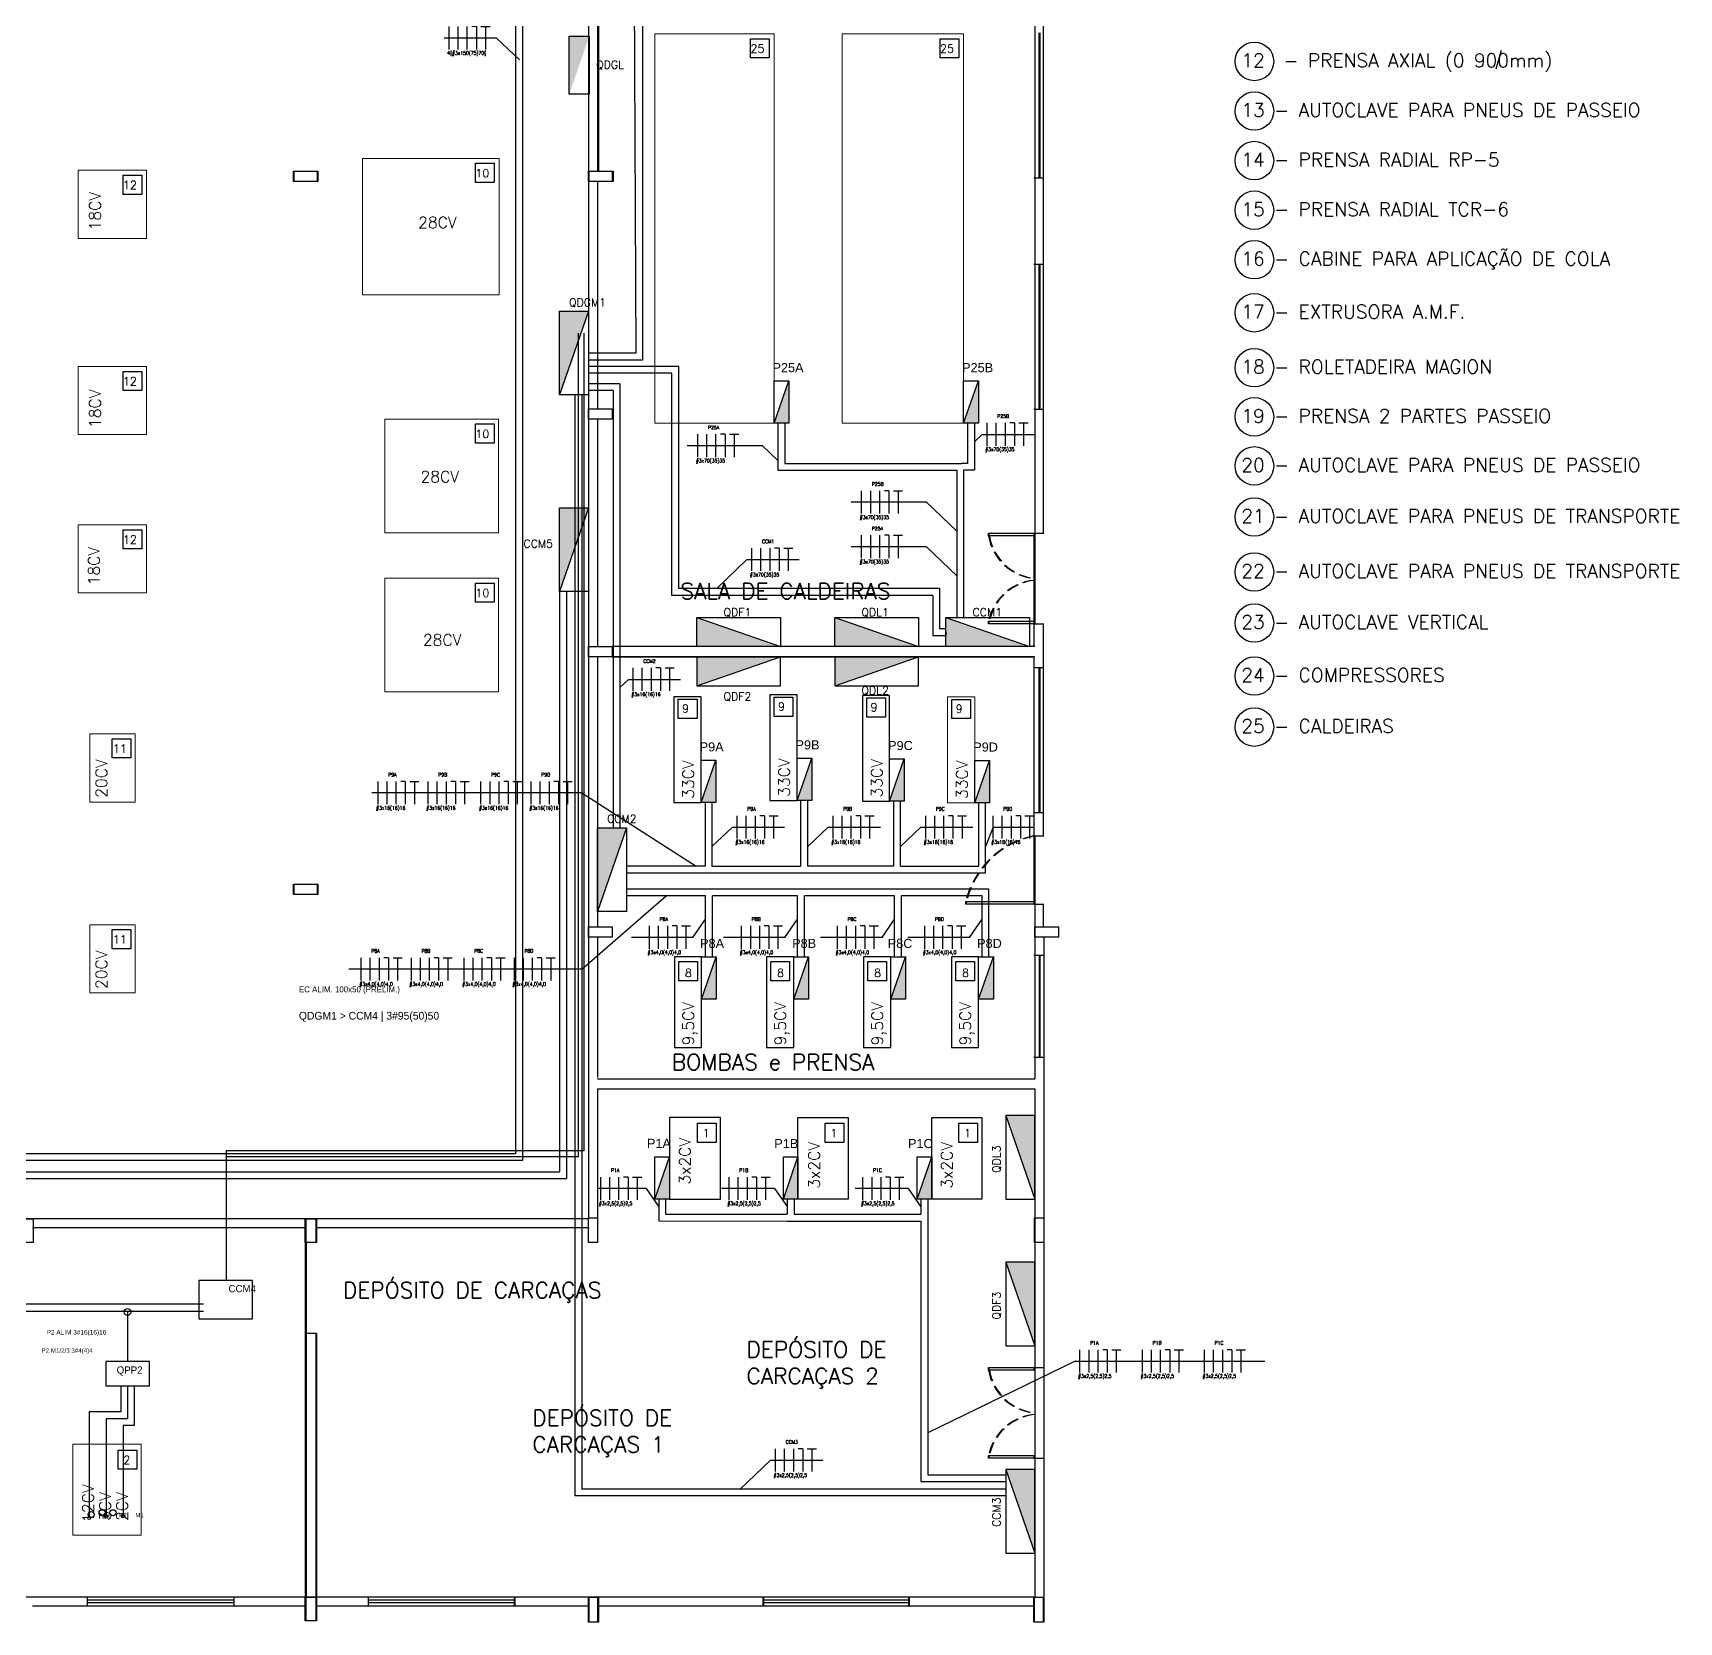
# Model space of a CAD drawing. Extents: x 88 to 641, y -96 to 322.
# Drawn here: x 255.75 to 291.96, y 140.75 to 175.71 of the extents above; entities that cross this region are included whole.
import ezdxf

# ---------------------------------------------------------------- set-up
doc = ezdxf.new("R2010")
doc.units = 0
doc.header["$MEASUREMENT"] = 0
doc.linetypes.add('DASHED2', pattern=[0.375, 0.25, -0.125])
for name, color, linetype in [('_ARQ', 5, 'Continuous'), ('_ARQ-TEXTO', 4, 'Continuous'), ('_ELT-ELETROCALHAS', 1, 'Continuous'), ('_ELT-MAQUINAS-TEXTO', 4, 'Continuous'), ('_ELT-MÁQUINAS', 3, 'Continuous'), ('_ELT-PONTO', 2, 'Continuous'), ('_ELT-PONTO-TEXTO', 4, 'Continuous'), ('_ELT_ELETRODUTOS', 6, 'Continuous'), ('ELET_FIAÇÃO', 1, 'Continuous')]:
    doc.layers.add(name, color=color, linetype=linetype)
doc.styles.add('ARIAL', font='arial.ttf')
doc.styles.add('textstyle3', font='romans')
doc.styles.add('textstyle4', font='arial.ttf')
doc.styles.add('textstyle6', font='Standard')
doc.styles.add('textstyle7', font='romans__.ttf')

# ---------------------------------------------------------------- blocks, each defined once
blk = doc.blocks.new('FIACAO_LAMP_ELETRO_3FNT')
at = {"layer": 'ELET_FIAÇÃO', "color": 4, "linetype": 'Continuous'}
for p, q in [((0, -0.25), (0, 0.25)), ((0.2, -0.25), (0.2, 0.25)), ((0.4, -0.25), (0.4, 0.25)), ((0.6, 0.25), (0.5, 0.25)), ((0.6, 0.25), (0.6, -0.25)), ((0.7, 0.25), (0.9, 0.25)), ((0.8, 0.25), (0.8, -0.25))]:
    blk.add_line(p, q, dxfattribs=at)
at = {"layer": 'ELET_FIAÇÃO', "color": 4, "linetype": 'Continuous', "style": 'textstyle4'}
for tag, p in [('C', (0.224, 0.36)), ('B', (-0.043, -0.37))]:
    blk.add_attdef(tag, p, '', height=0.08, dxfattribs=at)

msp = doc.modelspace()

# ---------------------------------------------------------------- hatches: boundary and pattern name
at = {"layer": '_ELT-PONTO', "linetype": 'Continuous', "transparency": 33554687}
for points in [[(267.546, 174.361), (267.986, 175.634), (267.546, 175.634)], [(267.332, 167.742), (267.968, 169.583), (267.332, 169.583)], [(267.332, 163.422), (267.968, 165.262), (267.332, 165.262)], [(272.193, 162.21), (270.352, 162.847), (270.352, 162.21)], [(275.226, 162.21), (273.386, 162.847), (273.386, 162.21)], [(277.672, 162.21), (275.832, 162.847), (275.832, 162.21)], [(270.352, 161.981), (270.352, 161.344), (272.193, 161.981)], [(273.386, 161.981), (273.386, 161.344), (275.226, 161.981)], [(268.168, 156.382), (268.805, 158.222), (268.168, 158.222)], [(277.786, 151.889), (277.15, 151.889), (277.786, 150.048)], [(277.786, 148.662), (277.15, 148.662), (277.786, 146.822)], [(277.786, 144.099), (277.15, 144.099), (277.786, 142.259)]]:
    msp.add_hatch(color=256, dxfattribs=at).paths.add_polyline_path(points, flags=0)
at = {"layer": '_ELT-PONTO', "linetype": 'Continuous'}
h = msp.add_hatch(color=256, dxfattribs=at)
h.dxf.hatch_style = 1
h.paths.add_polyline_path([(272.374, 168.051), (272.052, 167.119), (272.374, 167.119)])
h = msp.add_hatch(color=256, dxfattribs=at)
h.dxf.hatch_style = 1
h.paths.add_polyline_path([(276.545, 168.051), (276.222, 167.119), (276.545, 167.119)])
h = msp.add_hatch(color=256, dxfattribs=at)
h.dxf.hatch_style = 1
h.paths.add_polyline_path([(270.771, 159.708), (270.449, 158.776), (270.771, 158.776)])
h = msp.add_hatch(color=256, dxfattribs=at)
h.dxf.hatch_style = 1
h.paths.add_polyline_path([(272.88, 159.751), (272.558, 158.819), (272.88, 158.819)])
h = msp.add_hatch(color=256, dxfattribs=at)
h.dxf.hatch_style = 1
h.paths.add_polyline_path([(274.917, 159.737), (274.594, 158.805), (274.917, 158.805)])
h = msp.add_hatch(color=256, dxfattribs=at)
h.dxf.hatch_style = 1
h.paths.add_polyline_path([(276.79, 159.704), (276.467, 158.772), (276.79, 158.772)])
h = msp.add_hatch(color=256, dxfattribs=at)
h.dxf.hatch_style = 1
h.paths.add_polyline_path([(270.781, 155.384), (270.458, 154.452), (270.781, 154.452)])
h = msp.add_hatch(color=256, dxfattribs=at)
h.dxf.hatch_style = 1
h.paths.add_polyline_path([(272.806, 155.384), (272.484, 154.452), (272.806, 154.452)])
h = msp.add_hatch(color=256, dxfattribs=at)
h.dxf.hatch_style = 1
h.paths.add_polyline_path([(274.941, 155.384), (274.618, 154.452), (274.941, 154.452)])
h = msp.add_hatch(color=256, dxfattribs=at)
h.dxf.hatch_style = 1
h.paths.add_polyline_path([(276.875, 155.384), (276.552, 154.452), (276.875, 154.452)])
h = msp.add_hatch(color=256, dxfattribs=at)
h.dxf.hatch_style = 1
h.paths.add_polyline_path([(269.754, 150.984), (269.431, 150.052), (269.754, 150.052)])
h = msp.add_hatch(color=256, dxfattribs=at)
h.dxf.hatch_style = 1
h.paths.add_polyline_path([(272.578, 150.98), (272.256, 150.048), (272.578, 150.048)])
h = msp.add_hatch(color=256, dxfattribs=at)
h.dxf.hatch_style = 1
h.paths.add_polyline_path([(275.519, 150.98), (275.197, 150.048), (275.519, 150.048)])

# ---------------------------------------------------------------- linework, layer by layer
at = {"layer": '_ARQ'}
for p, q in [((277.968, 188.327), (277.968, 164.704)), ((267.968, 188.127), (267.968, 149.641)), ((277.786, 178.127), (277.786, 164.704)), ((268.168, 177.668), (268.168, 172.668)), ((268.186, 177.668), (268.186, 172.668)), ((277.884, 172.509), (277.884, 175.707)), ((277.902, 172.509), (277.902, 175.707)), ((268.168, 172.439), (268.168, 167.439)), ((277.968, 172.509), (277.768, 172.509)), ((277.986, 172.509), (277.786, 172.509)), ((277.768, 170.62), (277.968, 170.62)), ((277.786, 170.62), (277.986, 170.62)), ((277.884, 167.42), (277.884, 170.617)), ((277.902, 167.42), (277.902, 170.617)), ((277.968, 167.42), (277.768, 167.42)), ((277.986, 167.42), (277.786, 167.42)), ((268.168, 167.21), (268.168, 162.21)), ((277.768, 164.704), (277.968, 164.704)), ((277.786, 164.704), (277.986, 164.704)), ((275.832, 162.528), (275.832, 162.603)), ((277.768, 162.704), (277.968, 162.704)), ((277.768, 162.704), (277.768, 162.21)), ((277.786, 162.704), (277.986, 162.704)), ((277.968, 162.704), (277.968, 158.04)), ((275.832, 162.528), (275.832, 162.453)), ((268.168, 161.981), (268.168, 156.04)), ((277.768, 162.21), (268.493, 162.21)), ((268.493, 161.981), (277.768, 161.981)), ((277.786, 162.21), (268.511, 162.21)), ((277.786, 161.981), (268.511, 161.981)), ((277.766, 161.75), (277.968, 161.75)), ((277.784, 161.75), (277.986, 161.75)), ((277.884, 158.55), (277.884, 161.747)), ((277.902, 158.55), (277.902, 161.747)), ((277.968, 158.55), (277.766, 158.55)), ((277.986, 158.55), (277.784, 158.55)), ((277.786, 156.54), (277.786, 152.698)), ((277.968, 156.54), (277.968, 156.04)), ((277.986, 155.811), (277.986, 141.093)), ((277.768, 155.419), (277.971, 155.419)), ((277.786, 155.419), (277.989, 155.419)), ((277.887, 153.165), (277.887, 155.416)), ((277.905, 153.165), (277.905, 155.416)), ((277.971, 153.165), (277.768, 153.165)), ((277.989, 153.165), (277.786, 153.165)), ((268.168, 152.698), (277.768, 152.698)), ((268.168, 152.475), (277.768, 152.475)), ((268.186, 152.698), (277.786, 152.698)), ((268.186, 152.475), (277.786, 152.475)), ((277.786, 152.475), (277.786, 141.293)), ((267.966, 149.618), (224.593, 149.618)), ((267.984, 149.618), (224.611, 149.618)), ((261.739, 149.418), (255.739, 149.418)), ((261.757, 149.418), (255.757, 149.418)), ((267.968, 149.418), (261.968, 149.418)), ((267.986, 149.418), (261.986, 149.418)), ((277.768, 146.349), (277.968, 146.349)), ((277.786, 146.349), (277.986, 146.349)), ((277.768, 144.349), (277.968, 144.349)), ((277.786, 144.349), (277.986, 144.349)), ((277.768, 141.293), (224.593, 141.293)), ((277.786, 141.293), (224.611, 141.293)), ((256.951, 141.093), (256.951, 141.296)), ((256.951, 141.231), (260.148, 141.231)), ((256.969, 141.231), (260.166, 141.231)), ((260.169, 141.296), (260.169, 141.093)), ((263.132, 141.093), (263.132, 141.296)), ((263.132, 141.231), (266.329, 141.231)), ((263.15, 141.231), (266.347, 141.231)), ((266.332, 141.296), (266.332, 141.093)), ((266.35, 141.296), (266.35, 141.093)), ((271.809, 141.093), (271.809, 141.296)), ((271.809, 141.231), (275.006, 141.231)), ((271.827, 141.093), (271.827, 141.296)), ((271.827, 141.231), (275.024, 141.231)), ((275.009, 141.296), (275.009, 141.093)), ((275.027, 141.296), (275.027, 141.093)), ((261.739, 141.093), (255.739, 141.093)), ((261.757, 141.093), (255.757, 141.093)), ((256.951, 141.178), (260.148, 141.178)), ((256.969, 141.178), (260.166, 141.178)), ((267.966, 141.093), (261.968, 141.093)), ((267.984, 141.093), (261.986, 141.093)), ((263.132, 141.178), (266.329, 141.178)), ((263.15, 141.178), (266.347, 141.178)), ((277.766, 141.093), (268.168, 141.093)), ((277.784, 141.093), (268.186, 141.093)), ((271.809, 141.178), (275.006, 141.178)), ((271.827, 141.178), (275.024, 141.178))]:
    msp.add_line(p, q, dxfattribs=at)
at = {"layer": '_ARQ', "linetype": 'Continuous'}
for p, q in [((277.768, 164.704), (277.768, 162.704)), ((277.786, 164.704), (277.786, 162.704)), ((277.768, 161.981), (277.768, 158.04)), ((277.768, 158.04), (277.968, 158.04)), ((277.768, 158.04), (277.768, 156.6)), ((277.786, 158.04), (277.786, 156.6)), ((277.786, 158.04), (277.986, 158.04)), ((277.768, 156.54), (277.968, 156.54)), ((277.786, 156.54), (277.986, 156.54)), ((268.168, 155.811), (268.168, 152.726)), ((268.168, 152.475), (268.168, 149.641)), ((261.739, 149.093), (261.739, 141.293)), ((261.757, 149.093), (261.757, 141.293)), ((261.968, 147.093), (261.739, 147.093)), ((261.986, 147.093), (261.757, 147.093)), ((261.968, 147.093), (261.968, 141.293)), ((261.986, 147.093), (261.986, 141.293))]:
    msp.add_line(p, q, dxfattribs=at)
at = {"layer": '_ARQ'}
for points in [[(261.477, 172.668), (262.001, 172.668), (262.001, 172.439), (261.477, 172.439)], [(261.495, 172.668), (262.019, 172.668), (262.019, 172.439), (261.495, 172.439)], [(267.968, 172.668), (268.493, 172.668), (268.493, 172.439), (267.968, 172.439)], [(267.986, 172.668), (268.511, 172.668), (268.511, 172.439), (267.986, 172.439)], [(267.968, 167.439), (268.493, 167.439), (268.493, 167.21), (267.968, 167.21)], [(267.968, 162.21), (268.493, 162.21), (268.493, 161.981), (267.968, 161.981)], [(261.477, 156.981), (262.001, 156.981), (262.001, 156.752), (261.477, 156.752)], [(261.495, 156.981), (262.019, 156.981), (262.019, 156.752), (261.495, 156.752)], [(267.968, 156.04), (268.493, 156.04), (268.493, 155.811), (267.968, 155.811)], [(277.786, 156.04), (278.311, 156.04), (278.311, 155.811), (277.786, 155.811)], [(255.757, 149.618), (255.757, 149.093), (255.528, 149.093), (255.528, 149.618)], [(261.968, 149.618), (261.968, 149.093), (261.739, 149.093), (261.739, 149.618)], [(261.986, 149.618), (261.986, 149.093), (261.757, 149.093), (261.757, 149.618)], [(261.968, 141.293), (261.968, 140.769), (261.739, 140.769), (261.739, 141.293)], [(261.986, 141.293), (261.986, 140.769), (261.757, 140.769), (261.757, 141.293)]]:
    msp.add_lwpolyline(points, close=True, dxfattribs=at)
at = {"layer": '_ARQ', "linetype": 'Continuous'}
for points in [[(277.768, 164.644), (276.768, 164.644), (276.768, 164.704), (277.768, 164.704)], [(277.786, 164.644), (276.786, 164.644), (276.786, 164.704), (277.786, 164.704)], [(277.768, 162.704), (276.768, 162.704), (276.768, 162.764), (277.768, 162.764)], [(277.786, 162.704), (276.786, 162.704), (276.786, 162.764), (277.786, 162.764)], [(277.768, 156.54), (276.268, 156.54), (276.268, 156.6), (277.768, 156.6)], [(277.786, 156.54), (276.286, 156.54), (276.286, 156.6), (277.786, 156.6)], [(268.168, 149.093), (267.966, 149.093), (267.966, 149.641), (268.168, 149.641)], [(277.986, 149.093), (277.784, 149.093), (277.784, 149.641), (277.986, 149.641)], [(277.768, 146.289), (276.768, 146.289), (276.768, 146.349), (277.768, 146.349)], [(277.786, 146.289), (276.786, 146.289), (276.786, 146.349), (277.786, 146.349)], [(277.768, 144.349), (276.768, 144.349), (276.768, 144.409), (277.768, 144.409)], [(277.786, 144.349), (276.786, 144.349), (276.786, 144.409), (277.786, 144.409)], [(268.168, 140.745), (267.966, 140.745), (267.966, 141.293), (268.168, 141.293)], [(268.186, 140.745), (267.984, 140.745), (267.984, 141.293), (268.186, 141.293)], [(277.968, 140.745), (277.766, 140.745), (277.766, 141.293), (277.968, 141.293)], [(277.986, 140.745), (277.784, 140.745), (277.784, 141.293), (277.986, 141.293)]]:
    msp.add_lwpolyline(points, close=True, dxfattribs=at)
at = {"layer": '_ARQ', "linetype": 'DASHED2'}
for centre, radius, start, end in [((277.889, 164.834), 1.136, 189.6213, 263.9217), ((277.907, 164.834), 1.136, 189.6213, 263.9217), ((277.881, 162.534), 1.136, 96.0783, 170.3787), ((277.899, 162.534), 1.136, 96.0783, 170.3787), ((278.142, 156.15), 1.927, 101.1833, 166.4784), ((278.16, 156.15), 1.927, 101.1833, 166.4784), ((277.889, 146.479), 1.136, 189.6213, 263.9217), ((277.907, 146.479), 1.136, 189.6213, 263.9217), ((277.881, 144.179), 1.136, 96.0783, 170.3787), ((277.899, 144.179), 1.136, 96.0783, 170.3787)]:
    msp.add_arc(centre, radius, start, end, dxfattribs=at)
at = {"layer": '_ARQ-TEXTO'}
msp.add_line((287.936, 174.921), (288.052, 175.328), dxfattribs=at)
for centre in [(282.618, 175.081), (282.618, 173.99), (282.618, 172.899), (282.618, 171.808), (282.618, 170.718), (282.618, 169.551), (282.618, 168.342), (282.618, 167.262), (282.618, 166.182), (282.618, 165.058), (282.618, 163.849), (282.618, 162.726), (282.618, 161.559), (282.618, 160.436)]:
    msp.add_circle(centre, 0.424, dxfattribs=at)
at = {"layer": '_ELT-ELETROCALHAS', "color": 254, "true_color": 0xfeeab9}
for p, q in [((268.51, 167.839), (268.51, 158.222)), ((268.66, 167.989), (268.66, 158.222)), ((248.108, 150.654), (267.332, 150.654)), ((248.258, 150.504), (267.482, 150.504)), ((277.15, 143.52), (267.67, 143.52)), ((277.15, 143.67), (267.82, 143.67))]:
    msp.add_line(p, q, dxfattribs=at)
at = {"layer": '_ELT-ELETROCALHAS', "color": 116, "true_color": 0x136734}
for points in [[(268.805, 181.43), (269.16, 181.43), (269.16, 168.51), (267.968, 168.51)], [(268.168, 181.355), (266.367, 181.355), (266.367, 151.048), (248.653, 151.048), (248.653, 150.254)], [(268.168, 181.205), (266.517, 181.205), (266.517, 150.898), (248.803, 150.898), (248.803, 150.254)], [(268.805, 181.28), (268.952, 181.28), (269.01, 168.66), (267.968, 168.66)]]:
    msp.add_lwpolyline(points, dxfattribs=at)
at = {"layer": '_ELT-ELETROCALHAS', "color": 254, "true_color": 0xfeeab9}
for points in [[(269.954, 167.742), (269.954, 168.372), (267.968, 168.372)], [(269.804, 168.151), (269.804, 168.222), (267.968, 168.222)], [(275.543, 163.334), (269.804, 163.334), (269.804, 168.151)], [(267.67, 167.742), (267.67, 143.52)], [(267.82, 167.742), (267.82, 143.67)], [(268.66, 167.989), (267.968, 167.989)], [(268.51, 167.839), (267.968, 167.839)], [(275.693, 163.484), (269.954, 163.484), (269.954, 167.742)], [(267.332, 163.422), (267.332, 150.654)], [(267.482, 163.422), (267.482, 150.504)], [(275.543, 163.334), (275.543, 162.453), (275.832, 162.453)], [(275.693, 163.484), (275.693, 162.603), (275.832, 162.603)]]:
    msp.add_lwpolyline(points, dxfattribs=at)
at = {"layer": '_ELT-ELETROCALHAS', "color": 32, "true_color": 0xcd6928}
for points in [[(272.138, 167.119), (272.138, 166.088), (276.072, 166.088), (276.072, 162.847)], [(272.288, 167.119), (272.288, 166.238), (276.177, 166.238)], [(276.309, 167.119), (276.309, 166.238), (276.177, 166.238)], [(276.459, 167.119), (276.459, 166.088), (276.222, 166.088)], [(276.222, 166.088), (276.222, 162.847)], [(270.535, 158.776), (270.535, 157.377), (268.805, 157.377)], [(268.805, 157.227), (276.703, 157.227), (276.703, 158.772)], [(270.685, 157.377), (272.644, 157.377), (272.644, 158.819)], [(270.685, 158.776), (270.685, 157.377)], [(272.794, 157.377), (272.794, 158.819)], [(274.681, 158.805), (274.681, 157.377), (272.794, 157.377)], [(274.831, 157.377), (274.831, 158.805)], [(274.831, 157.377), (276.553, 157.377), (276.553, 158.772)], [(270.695, 156.871), (268.805, 156.871)], [(272.72, 156.871), (272.72, 156.871), (270.695, 156.871)], [(274.854, 156.871), (272.72, 156.871)], [(276.778, 155.384), (276.778, 156.871), (274.854, 156.871)], [(270.545, 155.384), (270.545, 156.721), (268.805, 156.721)], [(270.695, 155.384), (270.695, 156.721)], [(272.57, 155.384), (272.57, 156.721), (270.695, 156.721)], [(272.72, 155.384), (272.72, 156.721)], [(274.704, 155.384), (274.704, 156.721), (272.72, 156.721)], [(274.854, 155.384), (274.854, 156.721)], [(276.628, 155.384), (276.628, 156.721), (274.854, 156.721)], [(269.517, 150.052), (269.517, 149.572), (272.342, 149.568)], [(269.667, 150.052), (269.667, 149.722), (272.342, 149.722)], [(272.342, 150.048), (272.342, 149.722)], [(272.492, 150.048), (272.492, 149.718), (275.283, 149.718)], [(275.283, 150.048), (275.283, 149.718)], [(275.283, 150.048), (275.283, 149.718)], [(275.433, 150.048), (275.433, 143.987), (277.15, 143.987)], [(272.342, 149.568), (275.283, 149.568)], [(275.283, 149.568), (275.283, 143.837), (277.15, 143.837)]]:
    msp.add_lwpolyline(points, dxfattribs=at)
at = {"layer": '_ELT-ELETROCALHAS'}
for points in [[(259.5, 147.74), (258.95, 147.74), (231.95, 147.74)], [(259.5, 147.58), (258.95, 147.58), (231.95, 147.58)]]:
    msp.add_lwpolyline(points, dxfattribs=at)
at = {"layer": '_ELT-MAQUINAS-TEXTO'}
for points in [[(271.535, 175.581), (271.947, 175.581), (271.947, 175.158), (271.535, 175.158)], [(275.705, 175.581), (276.118, 175.581), (276.118, 175.158), (275.705, 175.158)], [(265.484, 172.84), (265.896, 172.84), (265.896, 172.417), (265.484, 172.417)], [(257.73, 172.578), (258.143, 172.578), (258.143, 172.156), (257.73, 172.156)], [(257.73, 168.262), (258.143, 168.262), (258.143, 167.839), (257.73, 167.839)], [(265.484, 167.105), (265.896, 167.105), (265.896, 166.682), (265.484, 166.682)], [(257.73, 164.778), (258.143, 164.778), (258.143, 164.356), (257.73, 164.356)], [(265.484, 163.605), (265.896, 163.605), (265.896, 163.182), (265.484, 163.182)], [(269.944, 161.047), (270.357, 161.047), (270.357, 160.625), (269.944, 160.625)], [(272.053, 161.091), (272.466, 161.091), (272.466, 160.668), (272.053, 160.668)], [(274.089, 161.076), (274.502, 161.076), (274.502, 160.654), (274.089, 160.654)], [(275.962, 161.043), (276.375, 161.043), (276.375, 160.621), (275.962, 160.621)], [(257.491, 160.18), (257.903, 160.18), (257.903, 159.757), (257.491, 159.757)], [(257.491, 155.98), (257.903, 155.98), (257.903, 155.557), (257.491, 155.557)], [(269.955, 155.276), (270.367, 155.276), (270.367, 154.853), (269.955, 154.853)], [(271.98, 155.276), (272.393, 155.276), (272.393, 154.853), (271.98, 154.853)], [(274.114, 155.276), (274.527, 155.276), (274.527, 154.853), (274.114, 154.853)], [(276.049, 155.276), (276.461, 155.276), (276.461, 154.853), (276.049, 154.853)], [(270.365, 151.72), (270.778, 151.72), (270.778, 151.297), (270.365, 151.297)], [(273.173, 151.72), (273.586, 151.72), (273.586, 151.297), (273.173, 151.297)], [(276.114, 151.72), (276.527, 151.72), (276.527, 151.297), (276.114, 151.297)], [(257.622, 144.531), (258.034, 144.531), (258.034, 144.108), (257.622, 144.108)]]:
    msp.add_lwpolyline(points, close=True, dxfattribs=at)
at = {"layer": '_ELT-MÁQUINAS', "color": 4, "lineweight": 0}
for points in [[(269.43, 175.689), (272.052, 175.689), (272.052, 167.119), (269.43, 167.119)], [(273.553, 175.689), (276.222, 175.689), (276.222, 167.119), (273.553, 167.119)], [(263.001, 169.948), (266.001, 169.948), (266.001, 172.948), (263.001, 172.948)], [(256.747, 171.187), (258.247, 171.187), (258.247, 172.687), (256.747, 172.687)], [(256.747, 166.87), (258.247, 166.87), (258.247, 168.37), (256.747, 168.37)], [(263.488, 164.713), (265.988, 164.713), (265.988, 167.213), (263.488, 167.213)], [(256.747, 163.387), (258.247, 163.387), (258.247, 164.887), (256.747, 164.887)], [(263.488, 161.213), (265.988, 161.213), (265.988, 163.713), (263.488, 163.713)], [(275.867, 158.772), (276.467, 158.772), (276.467, 161.098), (275.867, 161.098)], [(256.997, 158.787), (257.997, 158.787), (257.997, 160.287), (256.997, 160.287)], [(256.997, 154.587), (257.997, 154.587), (257.997, 156.087), (256.997, 156.087)], [(256.627, 142.659), (258.127, 142.659), (258.127, 144.659), (256.627, 144.659)]]:
    msp.add_lwpolyline(points, close=True, dxfattribs=at)
at = {"layer": '_ELT-MÁQUINAS', "color": 4}
for points in [[(271.958, 158.819), (272.558, 158.819), (272.558, 161.146), (271.958, 161.146)], [(269.849, 158.776), (270.449, 158.776), (270.449, 161.102), (269.849, 161.102)], [(273.994, 158.805), (274.594, 158.805), (274.594, 161.131), (273.994, 161.131)], [(269.858, 153.384), (270.458, 153.384), (270.458, 155.384), (269.858, 155.384)], [(271.884, 153.384), (272.484, 153.384), (272.484, 155.384), (271.884, 155.384)], [(274.018, 153.384), (274.618, 153.384), (274.618, 155.384), (274.018, 155.384)], [(275.952, 153.384), (276.552, 153.384), (276.552, 155.384), (275.952, 155.384)], [(269.754, 150.052), (270.871, 150.052), (270.871, 151.848), (269.754, 151.848)], [(272.578, 151.848), (273.678, 151.848), (273.678, 150.048), (272.578, 150.048)], [(275.519, 151.848), (276.619, 151.848), (276.619, 150.048), (275.519, 150.048)]]:
    msp.add_lwpolyline(points, close=True, dxfattribs=at)
at = {"layer": '_ELT-PONTO', "linetype": 'Continuous'}
for p, q in [((267.968, 169.583), (267.332, 167.742)), ((272.052, 167.119), (272.374, 168.051)), ((276.222, 167.119), (276.545, 168.051)), ((267.968, 165.262), (267.332, 163.422)), ((270.352, 162.847), (272.193, 162.21)), ((273.386, 162.847), (275.226, 162.21)), ((275.832, 162.847), (277.672, 162.21)), ((270.352, 161.344), (272.193, 161.981)), ((273.386, 161.344), (275.226, 161.981)), ((270.449, 158.776), (270.771, 159.708)), ((272.558, 158.819), (272.88, 159.751)), ((274.594, 158.805), (274.917, 159.737)), ((276.467, 158.772), (276.79, 159.704)), ((268.805, 158.222), (268.168, 156.382)), ((270.458, 154.452), (270.781, 155.384)), ((272.484, 154.452), (272.806, 155.384)), ((274.618, 154.452), (274.941, 155.384)), ((276.552, 154.452), (276.875, 155.384)), ((277.15, 151.889), (277.786, 150.048)), ((269.431, 150.052), (269.754, 150.984)), ((272.256, 150.048), (272.578, 150.98)), ((275.197, 150.048), (275.519, 150.98)), ((277.15, 148.662), (277.786, 146.822)), ((277.15, 144.099), (277.786, 142.259))]:
    msp.add_line(p, q, dxfattribs=at)
for points in [[(267.546, 175.634), (267.986, 175.634), (267.986, 174.361), (267.546, 174.361)], [(267.332, 169.583), (267.968, 169.583), (267.968, 167.742), (267.332, 167.742)], [(272.374, 167.119), (272.052, 167.119), (272.052, 168.051), (272.374, 168.051)], [(276.545, 167.119), (276.222, 167.119), (276.222, 168.051), (276.545, 168.051)], [(267.332, 165.262), (267.968, 165.262), (267.968, 163.422), (267.332, 163.422)], [(270.352, 162.21), (270.352, 162.847), (272.193, 162.847), (272.193, 162.21)], [(273.386, 162.21), (273.386, 162.847), (275.226, 162.847), (275.226, 162.21)], [(275.832, 162.21), (275.832, 162.847), (277.672, 162.847), (277.672, 162.21)], [(270.352, 161.981), (270.352, 161.344), (272.193, 161.344), (272.193, 161.981)], [(273.386, 161.981), (273.386, 161.344), (275.226, 161.344), (275.226, 161.981)], [(270.771, 158.776), (270.449, 158.776), (270.449, 159.708), (270.771, 159.708)], [(272.88, 158.819), (272.558, 158.819), (272.558, 159.751), (272.88, 159.751)], [(274.917, 158.805), (274.594, 158.805), (274.594, 159.737), (274.917, 159.737)], [(276.79, 158.772), (276.467, 158.772), (276.467, 159.704), (276.79, 159.704)], [(268.168, 158.222), (268.805, 158.222), (268.805, 156.382), (268.168, 156.382)], [(270.781, 154.452), (270.458, 154.452), (270.458, 155.384), (270.781, 155.384)], [(272.806, 154.452), (272.484, 154.452), (272.484, 155.384), (272.806, 155.384)], [(274.941, 154.452), (274.618, 154.452), (274.618, 155.384), (274.941, 155.384)], [(276.875, 154.452), (276.552, 154.452), (276.552, 155.384), (276.875, 155.384)], [(277.786, 151.889), (277.15, 151.889), (277.15, 150.048), (277.786, 150.048)], [(269.754, 150.052), (269.431, 150.052), (269.431, 150.984), (269.754, 150.984)], [(272.578, 150.048), (272.256, 150.048), (272.256, 150.98), (272.578, 150.98)], [(275.519, 150.048), (275.197, 150.048), (275.197, 150.98), (275.519, 150.98)], [(277.786, 148.662), (277.15, 148.662), (277.15, 146.822), (277.786, 146.822)], [(277.786, 144.099), (277.15, 144.099), (277.15, 142.259), (277.786, 142.259)]]:
    msp.add_lwpolyline(points, close=True, dxfattribs=at)
at = {"layer": '_ELT-PONTO'}
for points in [[(259.4, 147.42), (260.58, 147.42), (260.58, 148.26), (259.4, 148.26)], [(257.35, 145.94), (258.31, 145.94), (258.31, 146.48), (257.35, 146.48)]]:
    msp.add_lwpolyline(points, close=True, dxfattribs=at)
for centre, radius in [((256.987, 143.035), 0.034), ((257.03, 143.11), 0.067), ((257.27, 143.15), 0.067), ((257.36, 143.076), 0.034), ((257.51, 143.15), 0.067), ((257.734, 143.076), 0.034)]:
    msp.add_circle(centre, radius, dxfattribs=at)
at = {"layer": '_ELT_ELETRODUTOS'}
msp.add_line((257.83, 147.58), (257.83, 146.48), dxfattribs=at)
for points in [[(267.74, 169.1), (267.74, 168), (267.74, 150.98), (260, 150.98), (260, 148.26)], [(267.87, 169.1), (267.87, 168), (267.87, 151.11), (260, 151.11), (260, 148.26)]]:
    msp.add_lwpolyline(points, dxfattribs=at)
msp.add_circle((257.83, 147.57), 0.075, dxfattribs=at)
at = {"layer": 'ELET_FIAÇÃO', "color": 7, "linetype": 'Continuous'}
for points in [[(265.944, 175.596), (264.797, 175.596)], [(265.944, 175.596), (266.45, 175.113)], [(271.799, 166.627), (270.142, 166.627)], [(271.799, 166.627), (272.138, 166.303)], [(276.632, 166.876), (276.459, 166.71)], [(276.632, 166.876), (277.779, 166.876)], [(275.405, 165.383), (273.748, 165.383)], [(275.405, 165.383), (276.072, 164.745)], [(275.405, 164.405), (273.748, 164.405)], [(275.405, 164.405), (276.072, 163.767)], [(271.456, 164.121), (270.789, 163.484)], [(271.456, 164.121), (272.604, 164.121)], [(268.846, 161.486), (268.66, 161.307)], [(268.846, 161.486), (269.994, 161.486)], [(267.82, 158.988), (263.201, 158.988)], [(267.82, 158.988), (270.335, 157.377)], [(271.134, 158.236), (270.685, 157.807)], [(271.134, 158.236), (272.281, 158.236)], [(273.243, 158.236), (272.794, 157.807)], [(273.243, 158.236), (274.391, 158.236)], [(275.28, 158.236), (274.831, 157.807)], [(275.28, 158.236), (276.427, 158.236)], [(276.871, 158.236), (276.703, 157.807)], [(276.871, 158.236), (277.768, 158.236)], [(267.82, 155.111), (269.675, 156.721)], [(270.266, 155.81), (270.545, 156.212)], [(272.292, 155.81), (272.57, 156.212)], [(274.426, 155.81), (274.704, 156.212)], [(276.35, 155.81), (276.628, 156.212)], [(270.266, 155.81), (268.913, 155.81)], [(272.292, 155.81), (270.939, 155.81)], [(274.426, 155.81), (273.073, 155.81)], [(276.35, 155.81), (274.997, 155.81)], [(267.82, 155.111), (262.696, 155.111)], [(269.239, 150.285), (268.196, 150.285)], [(269.239, 150.285), (269.517, 149.883)], [(272.064, 150.287), (270.898, 150.287)], [(272.064, 150.287), (272.342, 149.885)], [(275.005, 150.285), (273.839, 150.285)], [(275.005, 150.285), (275.283, 149.883)], [(278.673, 146.488), (275.433, 144.911)], [(278.673, 146.488), (282.846, 146.488)], [(271.976, 144.308), (271.309, 143.67)], [(271.976, 144.308), (273.123, 144.308)]]:
    msp.add_lwpolyline(points, dxfattribs=at)
at = {"layer": 'ELET_FIAÇÃO'}
for points in [[(257.685, 145.94), (257.685, 145.37), (256.987, 145.37), (256.987, 143.035)], [(257.83, 145.94), (257.83, 145.22), (257.36, 145.22), (257.36, 143.076)], [(257.975, 145.94), (257.975, 145.07), (257.734, 145.07), (257.734, 143.076)]]:
    msp.add_lwpolyline(points, dxfattribs=at)

# ---------------------------------------------------------------- block references
at = {"layer": '_ELT_ELETRODUTOS', "linetype": 'Continuous'}
ref = msp.add_blockref('FIACAO_LAMP_ELETRO_3FNT', (264.904, 175.596), dxfattribs=at)
ref.add_attrib('C', 'QDGM2', (265.128, 175.955), dxfattribs={"layer": 'ELET_FIAÇÃO', "color": 4, "linetype": 'Continuous', "height": 0.08, "style": 'textstyle6'})
ref.add_attrib('B', '4{#3x150(75)70}', (264.861, 175.225), dxfattribs={"layer": 'ELET_FIAÇÃO', "color": 4, "linetype": 'Continuous', "height": 0.08, "style": 'textstyle6'})
ref = msp.add_blockref('FIACAO_LAMP_ELETRO_3FNT', (276.739, 166.876), dxfattribs=at)
ref.add_attrib('C', 'P25B', (276.963, 167.236), dxfattribs={"layer": 'ELET_FIAÇÃO', "color": 4, "linetype": 'Continuous', "height": 0.08, "style": 'textstyle6'})
ref.add_attrib('B', '#3x70(35)35', (276.696, 166.506), dxfattribs={"layer": 'ELET_FIAÇÃO', "color": 4, "linetype": 'Continuous', "height": 0.08, "style": 'textstyle6'})
ref = msp.add_blockref('FIACAO_LAMP_ELETRO_3FNT', (270.373, 166.627), dxfattribs=at)
ref.add_attrib('C', 'P25A', (270.597, 166.987), dxfattribs={"layer": 'ELET_FIAÇÃO', "color": 4, "linetype": 'Continuous', "height": 0.08, "style": 'textstyle6'})
ref.add_attrib('B', '#3x70(35)35', (270.33, 166.257), dxfattribs={"layer": 'ELET_FIAÇÃO', "color": 4, "linetype": 'Continuous', "height": 0.08, "style": 'textstyle6'})
ref = msp.add_blockref('FIACAO_LAMP_ELETRO_3FNT', (273.978, 165.383), dxfattribs=at)
ref.add_attrib('C', 'P25B', (274.202, 165.743), dxfattribs={"layer": 'ELET_FIAÇÃO', "color": 4, "linetype": 'Continuous', "height": 0.08, "style": 'textstyle6'})
ref.add_attrib('B', '#3x70(35)35', (273.935, 165.013), dxfattribs={"layer": 'ELET_FIAÇÃO', "color": 4, "linetype": 'Continuous', "height": 0.08, "style": 'textstyle6'})
ref = msp.add_blockref('FIACAO_LAMP_ELETRO_3FNT', (273.978, 164.405), dxfattribs=at)
ref.add_attrib('C', 'P25A', (274.202, 164.765), dxfattribs={"layer": 'ELET_FIAÇÃO', "color": 4, "linetype": 'Continuous', "height": 0.08, "style": 'textstyle6'})
ref.add_attrib('B', '#3x70(35)35', (273.935, 164.035), dxfattribs={"layer": 'ELET_FIAÇÃO', "color": 4, "linetype": 'Continuous', "height": 0.08, "style": 'textstyle6'})
ref = msp.add_blockref('FIACAO_LAMP_ELETRO_3FNT', (271.563, 164.121), dxfattribs=at)
ref.add_attrib('C', 'CCM1', (271.787, 164.481), dxfattribs={"layer": 'ELET_FIAÇÃO', "color": 4, "linetype": 'Continuous', "height": 0.08, "style": 'textstyle6'})
ref.add_attrib('B', '#3x70(35)35', (271.52, 163.751), dxfattribs={"layer": 'ELET_FIAÇÃO', "color": 4, "linetype": 'Continuous', "height": 0.08, "style": 'textstyle6'})
ref = msp.add_blockref('FIACAO_LAMP_ELETRO_3FNT', (268.953, 161.486), dxfattribs=at)
ref.add_attrib('C', 'CCM2', (269.177, 161.846), dxfattribs={"layer": 'ELET_FIAÇÃO', "color": 4, "linetype": 'Continuous', "height": 0.08, "style": 'textstyle6'})
ref.add_attrib('B', '#3x16(16)16', (268.91, 161.116), dxfattribs={"layer": 'ELET_FIAÇÃO', "color": 4, "linetype": 'Continuous', "height": 0.08, "style": 'textstyle6'})
ref = msp.add_blockref('FIACAO_LAMP_ELETRO_3FNT', (263.34, 158.988), dxfattribs=at)
ref.add_attrib('C', 'P9A', (263.564, 159.347), dxfattribs={"layer": 'ELET_FIAÇÃO', "color": 4, "linetype": 'Continuous', "height": 0.08, "style": 'textstyle6'})
ref.add_attrib('B', '#3x16(16)16', (263.297, 158.617), dxfattribs={"layer": 'ELET_FIAÇÃO', "color": 4, "linetype": 'Continuous', "height": 0.08, "style": 'textstyle6'})
ref = msp.add_blockref('FIACAO_LAMP_ELETRO_3FNT', (264.443, 158.988), dxfattribs=at)
ref.add_attrib('C', 'P9B', (264.667, 159.347), dxfattribs={"layer": 'ELET_FIAÇÃO', "color": 4, "linetype": 'Continuous', "height": 0.08, "style": 'textstyle6'})
ref.add_attrib('B', '#3x16(16)16', (264.4, 158.617), dxfattribs={"layer": 'ELET_FIAÇÃO', "color": 4, "linetype": 'Continuous', "height": 0.08, "style": 'textstyle6'})
ref = msp.add_blockref('FIACAO_LAMP_ELETRO_3FNT', (265.604, 158.988), dxfattribs=at)
ref.add_attrib('C', 'P9C', (265.828, 159.347), dxfattribs={"layer": 'ELET_FIAÇÃO', "color": 4, "linetype": 'Continuous', "height": 0.08, "style": 'textstyle6'})
ref.add_attrib('B', '#3x16(16)16', (265.561, 158.617), dxfattribs={"layer": 'ELET_FIAÇÃO', "color": 4, "linetype": 'Continuous', "height": 0.08, "style": 'textstyle6'})
ref = msp.add_blockref('FIACAO_LAMP_ELETRO_3FNT', (266.71, 158.988), dxfattribs=at)
ref.add_attrib('C', 'P9D', (266.934, 159.347), dxfattribs={"layer": 'ELET_FIAÇÃO', "color": 4, "linetype": 'Continuous', "height": 0.08, "style": 'textstyle6'})
ref.add_attrib('B', '#3x16(16)16', (266.667, 158.617), dxfattribs={"layer": 'ELET_FIAÇÃO', "color": 4, "linetype": 'Continuous', "height": 0.08, "style": 'textstyle6'})
ref = msp.add_blockref('FIACAO_LAMP_ELETRO_3FNT', (271.241, 158.236), dxfattribs=at)
ref.add_attrib('C', 'P9A', (271.465, 158.596), dxfattribs={"layer": 'ELET_FIAÇÃO', "color": 4, "linetype": 'Continuous', "height": 0.08, "style": 'textstyle6'})
ref.add_attrib('B', '#3x16(16)16', (271.198, 157.866), dxfattribs={"layer": 'ELET_FIAÇÃO', "color": 4, "linetype": 'Continuous', "height": 0.08, "style": 'textstyle6'})
ref = msp.add_blockref('FIACAO_LAMP_ELETRO_3FNT', (273.35, 158.236), dxfattribs=at)
ref.add_attrib('C', 'P9B', (273.574, 158.596), dxfattribs={"layer": 'ELET_FIAÇÃO', "color": 4, "linetype": 'Continuous', "height": 0.08, "style": 'textstyle6'})
ref.add_attrib('B', '#3x16(16)16', (273.307, 157.866), dxfattribs={"layer": 'ELET_FIAÇÃO', "color": 4, "linetype": 'Continuous', "height": 0.08, "style": 'textstyle6'})
ref = msp.add_blockref('FIACAO_LAMP_ELETRO_3FNT', (275.387, 158.236), dxfattribs=at)
ref.add_attrib('C', 'P9C', (275.61, 158.596), dxfattribs={"layer": 'ELET_FIAÇÃO', "color": 4, "linetype": 'Continuous', "height": 0.08, "style": 'textstyle6'})
ref.add_attrib('B', '#3x16(16)16', (275.344, 157.866), dxfattribs={"layer": 'ELET_FIAÇÃO', "color": 4, "linetype": 'Continuous', "height": 0.08, "style": 'textstyle6'})
ref = msp.add_blockref('FIACAO_LAMP_ELETRO_3FNT', (276.871, 158.236), dxfattribs=at)
ref.add_attrib('C', 'P9D', (277.095, 158.596), dxfattribs={"layer": 'ELET_FIAÇÃO', "color": 4, "linetype": 'Continuous', "height": 0.08, "style": 'textstyle6'})
ref.add_attrib('B', '#3x16(16)16', (276.828, 157.866), dxfattribs={"layer": 'ELET_FIAÇÃO', "color": 4, "linetype": 'Continuous', "height": 0.08, "style": 'textstyle6'})
ref = msp.add_blockref('FIACAO_LAMP_ELETRO_3FNT', (269.312, 155.81), dxfattribs=at)
ref.add_attrib('C', 'P8A', (269.536, 156.17), dxfattribs={"layer": 'ELET_FIAÇÃO', "color": 4, "linetype": 'Continuous', "height": 0.08, "style": 'textstyle6'})
ref.add_attrib('B', '#3x4,0(4,0)4,0', (269.269, 155.44), dxfattribs={"layer": 'ELET_FIAÇÃO', "color": 4, "linetype": 'Continuous', "height": 0.08, "style": 'textstyle6'})
ref = msp.add_blockref('FIACAO_LAMP_ELETRO_3FNT', (271.337, 155.81), dxfattribs=at)
ref.add_attrib('C', 'P8B', (271.561, 156.17), dxfattribs={"layer": 'ELET_FIAÇÃO', "color": 4, "linetype": 'Continuous', "height": 0.08, "style": 'textstyle6'})
ref.add_attrib('B', '#3x4,0(4,0)4,0', (271.294, 155.44), dxfattribs={"layer": 'ELET_FIAÇÃO', "color": 4, "linetype": 'Continuous', "height": 0.08, "style": 'textstyle6'})
ref = msp.add_blockref('FIACAO_LAMP_ELETRO_3FNT', (273.447, 155.81), dxfattribs=at)
ref.add_attrib('C', 'P8C', (273.67, 156.17), dxfattribs={"layer": 'ELET_FIAÇÃO', "color": 4, "linetype": 'Continuous', "height": 0.08, "style": 'textstyle6'})
ref.add_attrib('B', '#3x4,0(4,0)4,0', (273.404, 155.44), dxfattribs={"layer": 'ELET_FIAÇÃO', "color": 4, "linetype": 'Continuous', "height": 0.08, "style": 'textstyle6'})
ref = msp.add_blockref('FIACAO_LAMP_ELETRO_3FNT', (275.367, 155.81), dxfattribs=at)
ref.add_attrib('C', 'P8D', (275.591, 156.17), dxfattribs={"layer": 'ELET_FIAÇÃO', "color": 4, "linetype": 'Continuous', "height": 0.08, "style": 'textstyle6'})
ref.add_attrib('B', '#3x4,0(4,0)4,0', (275.324, 155.44), dxfattribs={"layer": 'ELET_FIAÇÃO', "color": 4, "linetype": 'Continuous', "height": 0.08, "style": 'textstyle6'})
ref = msp.add_blockref('FIACAO_LAMP_ELETRO_3FNT', (262.97, 155.111), dxfattribs=at)
ref.add_attrib('C', 'P8A', (263.193, 155.471), dxfattribs={"layer": 'ELET_FIAÇÃO', "color": 4, "linetype": 'Continuous', "height": 0.08, "style": 'textstyle6'})
ref.add_attrib('B', '#3x4,0(4,0)4,0', (262.927, 154.741), dxfattribs={"layer": 'ELET_FIAÇÃO', "color": 4, "linetype": 'Continuous', "height": 0.08, "style": 'textstyle6'})
ref = msp.add_blockref('FIACAO_LAMP_ELETRO_3FNT', (264.073, 155.111), dxfattribs=at)
ref.add_attrib('C', 'P8B', (264.297, 155.471), dxfattribs={"layer": 'ELET_FIAÇÃO', "color": 4, "linetype": 'Continuous', "height": 0.08, "style": 'textstyle6'})
ref.add_attrib('B', '#3x4,0(4,0)4,0', (264.03, 154.741), dxfattribs={"layer": 'ELET_FIAÇÃO', "color": 4, "linetype": 'Continuous', "height": 0.08, "style": 'textstyle6'})
ref = msp.add_blockref('FIACAO_LAMP_ELETRO_3FNT', (265.233, 155.111), dxfattribs=at)
ref.add_attrib('C', 'P8C', (265.457, 155.471), dxfattribs={"layer": 'ELET_FIAÇÃO', "color": 4, "linetype": 'Continuous', "height": 0.08, "style": 'textstyle6'})
ref.add_attrib('B', '#3x4,0(4,0)4,0', (265.19, 154.741), dxfattribs={"layer": 'ELET_FIAÇÃO', "color": 4, "linetype": 'Continuous', "height": 0.08, "style": 'textstyle6'})
ref = msp.add_blockref('FIACAO_LAMP_ELETRO_3FNT', (266.339, 155.111), dxfattribs=at)
ref.add_attrib('C', 'P8D', (266.563, 155.471), dxfattribs={"layer": 'ELET_FIAÇÃO', "color": 4, "linetype": 'Continuous', "height": 0.08, "style": 'textstyle6'})
ref.add_attrib('B', '#3x4,0(4,0)4,0', (266.296, 154.741), dxfattribs={"layer": 'ELET_FIAÇÃO', "color": 4, "linetype": 'Continuous', "height": 0.08, "style": 'textstyle6'})
ref = msp.add_blockref('FIACAO_LAMP_ELETRO_3FNT', (268.24, 150.285), dxfattribs=at)
ref.add_attrib('C', 'P1A', (268.464, 150.645), dxfattribs={"layer": 'ELET_FIAÇÃO', "color": 4, "linetype": 'Continuous', "height": 0.08, "style": 'textstyle6'})
ref.add_attrib('B', '#3x2,5(2,5)2,5', (268.197, 149.915), dxfattribs={"layer": 'ELET_FIAÇÃO', "color": 4, "linetype": 'Continuous', "height": 0.08, "style": 'textstyle6'})
ref = msp.add_blockref('FIACAO_LAMP_ELETRO_3FNT', (271.065, 150.287), dxfattribs=at)
ref.add_attrib('C', 'P1B', (271.289, 150.646), dxfattribs={"layer": 'ELET_FIAÇÃO', "color": 4, "linetype": 'Continuous', "height": 0.08, "style": 'textstyle6'})
ref.add_attrib('B', '#3x2,5(2,5)2,5', (271.022, 149.916), dxfattribs={"layer": 'ELET_FIAÇÃO', "color": 4, "linetype": 'Continuous', "height": 0.08, "style": 'textstyle6'})
ref = msp.add_blockref('FIACAO_LAMP_ELETRO_3FNT', (274.006, 150.285), dxfattribs=at)
ref.add_attrib('C', 'P1C', (274.23, 150.645), dxfattribs={"layer": 'ELET_FIAÇÃO', "color": 4, "linetype": 'Continuous', "height": 0.08, "style": 'textstyle6'})
ref.add_attrib('B', '#3x2,5(2,5)2,5', (273.963, 149.915), dxfattribs={"layer": 'ELET_FIAÇÃO', "color": 4, "linetype": 'Continuous', "height": 0.08, "style": 'textstyle6'})
ref = msp.add_blockref('FIACAO_LAMP_ELETRO_3FNT', (278.78, 146.488), dxfattribs=at)
ref.add_attrib('C', 'P1A', (279.004, 146.848), dxfattribs={"layer": 'ELET_FIAÇÃO', "color": 4, "linetype": 'Continuous', "height": 0.08, "style": 'textstyle6'})
ref.add_attrib('B', '#3x2,5(2,5)2,5', (278.737, 146.118), dxfattribs={"layer": 'ELET_FIAÇÃO', "color": 4, "linetype": 'Continuous', "height": 0.08, "style": 'textstyle6'})
ref = msp.add_blockref('FIACAO_LAMP_ELETRO_3FNT', (280.155, 146.488), dxfattribs=at)
ref.add_attrib('C', 'P1B', (280.379, 146.848), dxfattribs={"layer": 'ELET_FIAÇÃO', "color": 4, "linetype": 'Continuous', "height": 0.08, "style": 'textstyle6'})
ref.add_attrib('B', '#3x2,5(2,5)2,5', (280.112, 146.118), dxfattribs={"layer": 'ELET_FIAÇÃO', "color": 4, "linetype": 'Continuous', "height": 0.08, "style": 'textstyle6'})
ref = msp.add_blockref('FIACAO_LAMP_ELETRO_3FNT', (281.52, 146.488), dxfattribs=at)
ref.add_attrib('C', 'P1C', (281.744, 146.848), dxfattribs={"layer": 'ELET_FIAÇÃO', "color": 4, "linetype": 'Continuous', "height": 0.08, "style": 'textstyle6'})
ref.add_attrib('B', '#3x2,5(2,5)2,5', (281.477, 146.118), dxfattribs={"layer": 'ELET_FIAÇÃO', "color": 4, "linetype": 'Continuous', "height": 0.08, "style": 'textstyle6'})
ref = msp.add_blockref('FIACAO_LAMP_ELETRO_3FNT', (272.083, 144.308), dxfattribs=at)
ref.add_attrib('C', 'CCM3', (272.307, 144.667), dxfattribs={"layer": 'ELET_FIAÇÃO', "color": 4, "linetype": 'Continuous', "height": 0.08, "style": 'textstyle6'})
ref.add_attrib('B', '#3x2,5(2,5)2,5', (272.04, 143.937), dxfattribs={"layer": 'ELET_FIAÇÃO', "color": 4, "linetype": 'Continuous', "height": 0.08, "style": 'textstyle6'})

# ---------------------------------------------------------------- texts
at = {"layer": '_ARQ-TEXTO', "style": 'textstyle3'}
for s, height, p in [('12  - PRENSA AXIAL (0 900mm)', 0.3, (282.33, 174.952)), ('13 - AUTOCLAVE PARA PNEUS DE PASSEIO', 0.3, (282.33, 173.861)), ('14 - PRENSA RADIAL RP-5', 0.3, (282.33, 172.77)), ('15 - PRENSA RADIAL TCR-6', 0.3, (282.33, 171.679)), ('16 - CABINE PARA APLICAÇÃO DE COLA', 0.3, (282.33, 170.589)), ('17 - EXTRUSORA A.M.F.', 0.3, (282.33, 169.422)), ('18 - ROLETADEIRA MAGION', 0.3, (282.33, 168.213)), ('19 - PRENSA 2 PARTES PASSEIO', 0.3, (282.33, 167.133)), ('20 - AUTOCLAVE PARA PNEUS DE PASSEIO', 0.3, (282.33, 166.053)), ('21 - AUTOCLAVE PARA PNEUS DE TRANSPORTE', 0.3, (282.33, 164.929)), ('22 - AUTOCLAVE PARA PNEUS DE TRANSPORTE', 0.3, (282.33, 163.72)), ('SALA DE CALDEIRAS', 0.35, (269.993, 163.252)), ('23 - AUTOCLAVE VERTICAL', 0.3, (282.33, 162.597)), ('24 - COMPRESSORES', 0.3, (282.33, 161.43)), ('25 - CALDEIRAS', 0.3, (282.33, 160.307)), ('BOMBAS e PRENSA', 0.35, (269.804, 152.891)), ('DEPÓSITO DE CARCAÇAS', 0.35, (262.57, 147.873))]:
    msp.add_text(s, height=height, dxfattribs=at).set_placement(p)
at = {"layer": '_ARQ-TEXTO', "linetype": 'Continuous', "char_height": 0.35, "attachment_point": 1, "style": 'textstyle7'}
for s, insert, width in [('DEPÓSITO DE \\PCARCAÇAS 2', (271.447, 146.917), 7.0685), ('DEPÓSITO DE \\PCARCAÇAS 1', (266.735, 145.413), 6.968)]:
    msp.add_mtext(s, dxfattribs=dict(at, insert=insert, width=width))
at = {"layer": '_ELT-MAQUINAS-TEXTO', "style": 'textstyle3'}
for s, height, p in [('25', 0.18, (271.531, 175.272)), ('25', 0.18, (275.702, 175.272)), ('12', 0.18, (257.726, 172.27)), ('10', 0.18, (265.48, 172.531)), ('28CV', 0.25, (264.222, 171.412)), ('12', 0.18, (257.726, 167.953)), ('10', 0.18, (265.48, 166.796)), ('28CV', 0.25, (264.275, 165.819)), ('12', 0.18, (257.726, 164.47)), ('10', 0.18, (265.48, 163.296)), ('28CV', 0.25, (264.328, 162.227)), ('9', 0.18, (270.027, 160.753)), ('9', 0.18, (272.137, 160.797)), ('9', 0.18, (274.173, 160.782)), ('9', 0.18, (276.046, 160.749)), ('11', 0.18, (257.506, 159.872)), ('11', 0.18, (257.506, 155.672)), ('8', 0.18, (270.091, 154.939)), ('8', 0.18, (272.116, 154.939)), ('8', 0.18, (274.251, 154.939)), ('8', 0.18, (276.185, 154.939)), ('1', 0.18, (270.48, 151.411)), ('1', 0.18, (273.288, 151.411)), ('1', 0.18, (276.229, 151.411)), ('2', 0.18, (257.737, 144.222))]:
    msp.add_text(s, height=height, dxfattribs=at).set_placement(p)
for s, p in [('18CV', (257.239, 171.364)), ('18CV', (257.239, 167.017)), ('18CV', (257.216, 163.554)), ('20CV', (257.379, 158.881)), ('33CV', (270.289, 158.858)), ('33CV', (272.398, 158.902)), ('33CV', (274.435, 158.887)), ('33CV', (276.308, 158.854)), ('20CV', (257.379, 154.674)), ('9,5CV', (270.288, 153.433)), ('9,5CV', (272.313, 153.433)), ('9,5CV', (274.447, 153.433)), ('9,5CV', (276.382, 153.433)), ('3x2CV', (270.214, 150.371)), ('3x2CV', (273.058, 150.28)), ('3x2CV', (275.974, 150.28)), ('12CV', (257.087, 142.93)), ('3CV', (257.46, 142.971)), ('2CV', (257.834, 142.971))]:
    msp.add_text(s, height=0.25, rotation=90, dxfattribs=at).set_placement(p)
at = {"layer": '_ELT-PONTO-TEXTO', "style": 'textstyle3'}
for s, p in [('QDGL', (268.138, 174.921)), ('QDGM1', (267.541, 169.69)), ('CCM5', (266.54, 164.382)), ('QDF1', (270.94, 162.874)), ('QDL1', (273.973, 162.874)), ('CCM1', (276.419, 162.874)), ('QDF2', (270.94, 161.021)), ('QDL2', (273.973, 161.153)), ('CCM2', (268.378, 158.33))]:
    msp.add_text(s, height=0.176, dxfattribs=at).set_placement(p)
at = {"layer": '_ELT-PONTO-TEXTO'}
for s, height, p in [('EC ALIM. 100x50 (PRELIM.)', 0.13, (261.6, 154.6)), ('QDGM1 > CCM4 | 3#95(50)50', 0.17, (261.6, 154)), ('CCM4', 0.16, (260.05, 148)), ('P2 ALIM 3#16(16)16', 0.103, (256.05, 147.07)), ('P2 M1/2/3:3#4(4)4', 0.098, (255.94, 146.67)), ('QPP2', 0.16, (257.59, 146.21)), ('M3', 0.095, (257.257, 143.012)), ('M2', 0.095, (257.63, 143.053)), ('M1', 0.095, (258.004, 143.053))]:
    msp.add_text(s, height=height, dxfattribs=at).set_placement(p)
at = {"layer": '_ELT-PONTO-TEXTO', "style": 'textstyle3'}
for s, p in [('QDL3', (277.033, 150.627)), ('QDF3', (277.033, 147.401)), ('CCM3', (277.033, 142.838))]:
    msp.add_text(s, height=0.176, rotation=90, dxfattribs=at).set_placement(p)
at = {"layer": '_ELT-PONTO-TEXTO', "linetype": 'Continuous', "char_height": 0.2, "attachment_point": 1, "style": 'ARIAL'}
for s, insert in [('P25A', (272.017, 168.444)), ('P25B', (276.188, 168.444)), ('P9A', (270.414, 160.101)), ('P9B', (272.523, 160.144)), ('P9C', (274.56, 160.13)), ('P9D', (276.433, 160.097)), ('P8A', (270.424, 155.777)), ('P8B', (272.449, 155.777)), ('P8C', (274.552, 155.777)), ('P8D', (276.518, 155.777)), ('P1A', (269.255, 151.377)), ('P1B', (272.056, 151.373)), ('P1C', (274.997, 151.373))]:
    msp.add_mtext_dynamic_manual_height_columns(s, width=1.60642, gutter_width=4.242, heights=[0], dxfattribs=dict(at, insert=insert))

doc.saveas('drawing.dxf')
